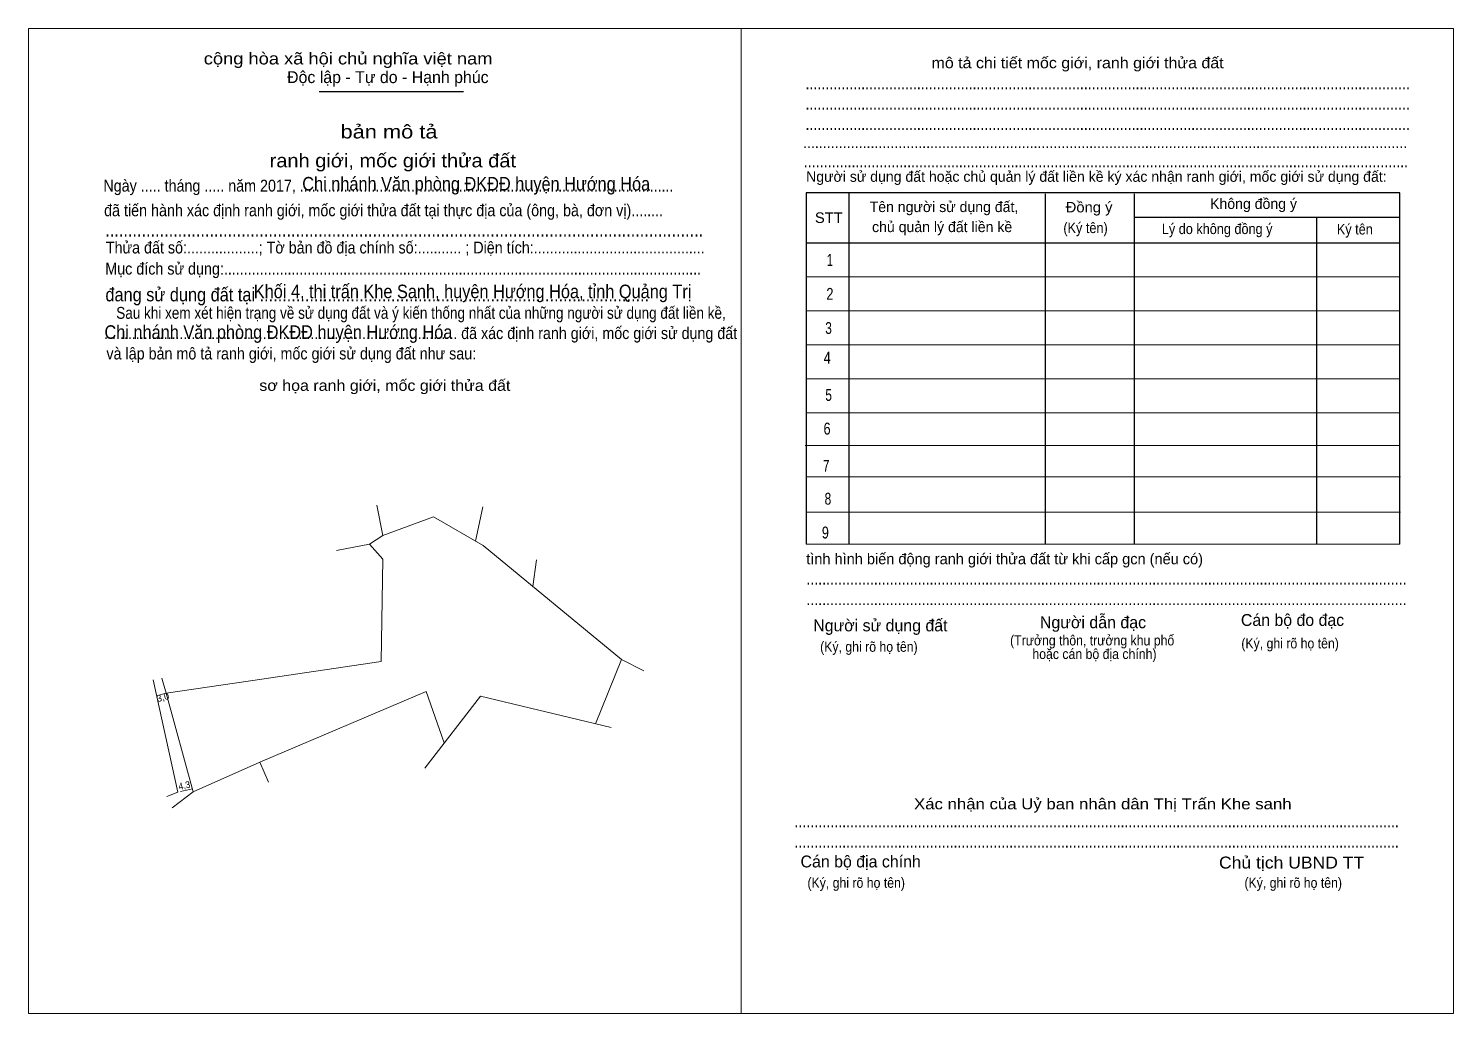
# Model space of a CAD drawing. Header units: metres. Extents: x 549105 to 551554, y 1837879 to 1838274.
# Drawn here: x 551132.8 to 551553.6, y 1837878.9 to 1838169.9 of the extents above; entities that cross this region are included whole.
import ezdxf
from ezdxf.enums import TextEntityAlignment as Align

# ---------------------------------------------------------------- set-up
doc = ezdxf.new("R2010")
doc.units = ezdxf.units.M
doc.header["$LTSCALE"] = 1.2
doc.linetypes.add('MEDIUM_DASHED', pattern=[4.5, 3, -1.5])
doc.layers.add('10', color=7, linetype='Continuous', lineweight=13)
doc.layers.add('7', color=7, linetype='Continuous', lineweight=13)
doc.layers.add('25', color=7, linetype='Continuous')

msp = doc.modelspace()

# ---------------------------------------------------------------- linework, layer by layer
at = {"layer": '10'}
for p, q in [((551235.69, 1838029.09), (551237.5, 1838020.07)), ((551267.01, 1838028.57), (551264.88, 1838018.45)), ((551252.46, 1838025.6), (551237.5, 1838020.07)), ((551252.46, 1838025.6), (551267.07, 1838017.19)), ((551237.5, 1838020.07), (551233.5, 1838017.55)), ((551307.91, 1837983.47), (551267.07, 1838017.19)), ((551281.77, 1838005.05), (551282.84, 1838012.92)), ((551300.27, 1837964.52), (551307.91, 1837983.47)), ((551314.52, 1837980.17), (551307.91, 1837983.47)), ((551173.54, 1837973.55), (551172.26, 1837977.94)), ((551181.48, 1837944.37), (551173.54, 1837973.55)), ((551201.2, 1837953.15), (551250.3, 1837974.01)), ((551266.3, 1837972.7), (551249.9, 1837951.41)), ((551250.3, 1837974.01), (551255.63, 1837958.85)), ((551266.3, 1837972.7), (551304.94, 1837963.39)), ((551181.48, 1837944.37), (551201.2, 1837953.15)), ((551175.31, 1837939.67), (551181.48, 1837944.37))]:
    msp.add_line(p, q, dxfattribs=at)
at = {"layer": '10', "linetype": 'MEDIUM_DASHED'}
for p, q in [((551170.66, 1837972.77), (551173.54, 1837973.55)), ((551181.23, 1837945.28), (551176.94, 1837944.33))]:
    msp.add_line(p, q, dxfattribs=at)
at = {"layer": '10'}
for points in [[(551237.47, 1838013.14), (551233.5, 1838017.55), (551223.78, 1838015.72)], [(551237.47, 1838013.14), (551237, 1837982.93), (551198.41, 1837977.19), (551173.54, 1837973.55)], [(551169.62, 1837977.47), (551176.94, 1837944.33), (551173.65, 1837943.03)], [(551181.48, 1837944.37), (551201.2, 1837953.15), (551203.7, 1837947.26)]]:
    msp.add_lwpolyline(points, dxfattribs=at)
at = {"layer": '7', "lineweight": 25}
for p, q in [((551218.72, 1838151.25), (551261.27, 1838151.25)), ((551375.06, 1838121.38), (551375.06, 1838017.51)), ((551433.09, 1838121.08), (551433.09, 1838017.51)), ((551459.28, 1838121.08), (551459.28, 1838017.51)), ((551459.28, 1838114.16), (551537.75, 1838114.16)), ((551513.16, 1838114.16), (551513.16, 1838017.51)), ((551362.46, 1838106.53), (551537.75, 1838106.53))]:
    msp.add_line(p, q, dxfattribs=at)
at = {"layer": '7'}
for p, q in [((551362.46, 1838096.5), (551537.75, 1838096.5)), ((551362.46, 1838086.47), (551537.75, 1838086.47)), ((551362.46, 1838076.43), (551537.75, 1838076.43)), ((551362.46, 1838066.4), (551537.75, 1838066.4)), ((551362.46, 1838056.37), (551537.75, 1838056.37)), ((551362.15, 1838046.67), (551537.44, 1838046.67)), ((551362.66, 1838037.46), (551537.95, 1838037.46)), ((551362.66, 1838026.97), (551537.95, 1838026.97)), ((551362.46, 1838017.51), (551537.75, 1838017.51))]:
    msp.add_line(p, q, dxfattribs=at)
for points in [[(551132.85, 1838169.88), (551343.23, 1838169.88), (551343.23, 1837878.91), (551132.85, 1837878.91)], [(551343.23, 1838169.88), (551553.61, 1838169.88), (551553.61, 1837878.91), (551343.23, 1837878.91)], [(551343.23, 1838169.88), (551553.6, 1838169.88), (551553.6, 1837878.91), (551343.23, 1837878.91)]]:
    msp.add_lwpolyline(points, close=True, dxfattribs=at)
at = {"layer": '7', "lineweight": 25}
msp.add_lwpolyline([(551537.75, 1838017.51), (551537.75, 1838121.38), (551362.46, 1838121.38), (551362.46, 1838017.51)], dxfattribs=at)

# ---------------------------------------------------------------- texts
at = {"layer": '10'}
msp.add_text('3,0', height=2, rotation=15.154, dxfattribs=at).set_placement((551172.784, 1837971.368), align=Align.CENTER)
at = {"layer": '10', "width": 0.95}
msp.add_text('4,3', height=2, rotation=12.486, dxfattribs=at).set_placement((551179.059, 1837945.321), align=Align.CENTER)
at = {"layer": '25', "width": 0.9}
for p in [(551213.68, 1838122.02), (551155.28, 1838078.2)]:
    msp.add_text('Chi nhánh Văn phòng ĐKĐĐ huyện Hướng Hóa', height=4, dxfattribs=at).set_placement(p)
at = {"layer": '7'}
for s, height, width, p in [('cộng hòa xã hội chủ nghĩa việt nam', 3.511, 1.15, (551184.6, 1838159.26)), ('........................................................................................................................................................', 3.511, 0.9, (551362.28, 1838151.94)), ('........................................................................................................................................................', 3.511, 0.9, (551362.28, 1838145.92)), ('........................................................................................................................................................', 3.511, 0.9, (551362.28, 1838139.9)), ('........................................................................................................................................................', 3.511, 0.9, (551361.51, 1838134.53)), ('........................................................................................................................................................', 3.511, 0.9, (551361.77, 1838128.9)), ('Ngày ..... tháng ..... năm 2017, ..............................................................................................', 3.51, 0.9, (551154.96, 1838121.7)), (' đã tiến hành xác định ranh giới, mốc giới thửa đất tại thực địa của (ông, bà, đơn vị)........', 3.512, 0.9, (551154, 1838114.42)), ('STT', 3.11, 1.05, (551365.05, 1838112.45)), ('Đồng ý', 3.11, 1.05, (551439.09, 1838115.55)), ('(Ký tên)', 3.11, 0.9, (551438.41, 1838109.45)), ('Lý do không đồng ý', 3.11, 0.9, (551467.49, 1838109.15)), ('Ký tên', 3.11, 0.9, (551519.17, 1838109.03)), ('Thửa đất số:..................; Tờ bản đồ địa chính số:........... ; Diện tích:...........................................', 3.512, 0.9, (551155.68, 1838103.42)), ('....................................................................................................................................', 4, 0.9, (551155.52, 1838108.42)), ('Mục đích sử dụng:........................................................................................................................', 3.512, 0.9, (551155.52, 1838097.18)), ('Khối 4, thị trấn Khe Sanh, huyện Hướng Hóa, tỉnh Quảng Trị', 4, 0.9, (551199.37, 1838090.21)), ('đang sử dụng đất tại ......................................................................................', 4, 0.9, (551155.57, 1838089.28)), ('Sau khi xem xét hiện trạng về sử dụng đất và ý kiến thống nhất của những người sử dụng đất liền kề,', 3.512, 0.85, (551158.76, 1838084.12)), ('......................................................................................... đã xác định ranh giới, mốc giới sử dụng đất', 3.504, 0.9, (551155.16, 1838078.14)), (' và lập bản mô tả ranh giới, mốc giới sử dụng đất như sau:', 3.512, 0.9, (551154.68, 1838072.12)), ('.......................................................................................................................................................', 3.511, 0.9, (551362.5, 1838005.59)), ('.......................................................................................................................................................', 3.511, 0.9, (551362.5, 1837999.57)), ('(Ký, ghi rõ họ tên)', 3.01, 0.9, (551490.96, 1837986.76)), ('(Ký, ghi rõ họ tên)', 3.01, 0.9, (551366.6, 1837985.76)), ('........................................................................................................................................................', 3.511, 0.9, (551359.02, 1837933.94)), ('........................................................................................................................................................', 3.511, 0.9, (551359.02, 1837927.92)), ('Chủ tịch UBND TT', 3.52, 1.1, (551484.37, 1837921.74)), ('(Ký, ghi rõ họ tên)', 3.01, 0.9, (551362.85, 1837916.04)), ('(Ký, ghi rõ họ tên)', 3.01, 0.9, (551491.89, 1837916.04))]:
    msp.add_text(s, height=height, dxfattribs=dict(at, width=width)).set_placement(p)
for s, height, width, p in [('mô tả chi tiết mốc giới, ranh giới thửa đất', 3.21, 1.1, (551442.615, 1838158.14)), ('bản mô tả', 4.014, 1.2, (551239.3, 1838137.4)), ('ranh giới, mốc giới thửa đất', 4.014, 1.1, (551240.425, 1838128.86)), ('1', 3.512, 0.7, (551369.46, 1838099.75)), ('2', 3.512, 0.8, (551369.485, 1838089.73)), ('3', 3.512, 0.75, (551369.08, 1838079.65)), ('4', 3.512, 0.8, (551368.695, 1838070.89)), ('sơ họa ranh giới, mốc giới thửa đất', 3.21, 1.1, (551238.07, 1838062.84)), ('5', 3.512, 0.75, (551369.105, 1838059.87)), ('6', 3.512, 0.8, (551368.645, 1838049.93)), ('7', 3.51, 0.75, (551368.39, 1838038.94)), ('8', 3.51, 0.75, (551368.9, 1838029.22)), ('9', 3.51, 0.8, (551368.135, 1838019.24)), ('(Trưởng thôn, trưởng khu phố', 3.01, 0.9, (551446.92, 1837987.64)), ('hoặc cán bộ địa chính)', 3.01, 0.9, (551447.595, 1837983.62)), ('Xác nhận của Uỷ ban nhân dân Thị Trấn Khe sanh', 3.22, 1.15, (551450.06, 1837939.22))]:
    msp.add_text(s, height=height, dxfattribs=dict(at, width=width)).set_placement(p, align=Align.CENTER)
for s, height, p in [('Độc lập - Tự do - Hạnh phúc', 3.511, (551209.2, 1838153.76)), ('Người sử dụng đất hoặc chủ quản lý đất liền kề ký xác nhận ranh giới, mốc giới sử dụng đất:', 3.11, (551362.45, 1838124.59)), ('Không đồng ý', 3.11, (551481.73, 1838116.57)), ('Tên người sử dụng đất,', 3.11, (551381.21, 1838115.65)), ('chủ quản lý đất liền kề', 3.11, (551381.93, 1838109.73)), ('tình hình biến động ranh giới thửa đất từ khi cấp gcn (nếu có)', 3.21, (551362.5, 1838011.61)), ('Người sử dụng đất', 3.512, (551364.56, 1837991.8)), ('Người dẫn đạc', 3.52, (551431.48, 1837992.72)), ('Cán bộ đo đạc', 3.504, (551490.84, 1837993.4)), ('Cán bộ địa chính', 3.512, (551360.81, 1837922.06))]:
    msp.add_text(s, height=height, dxfattribs=at).set_placement(p)

doc.saveas('drawing.dxf')
